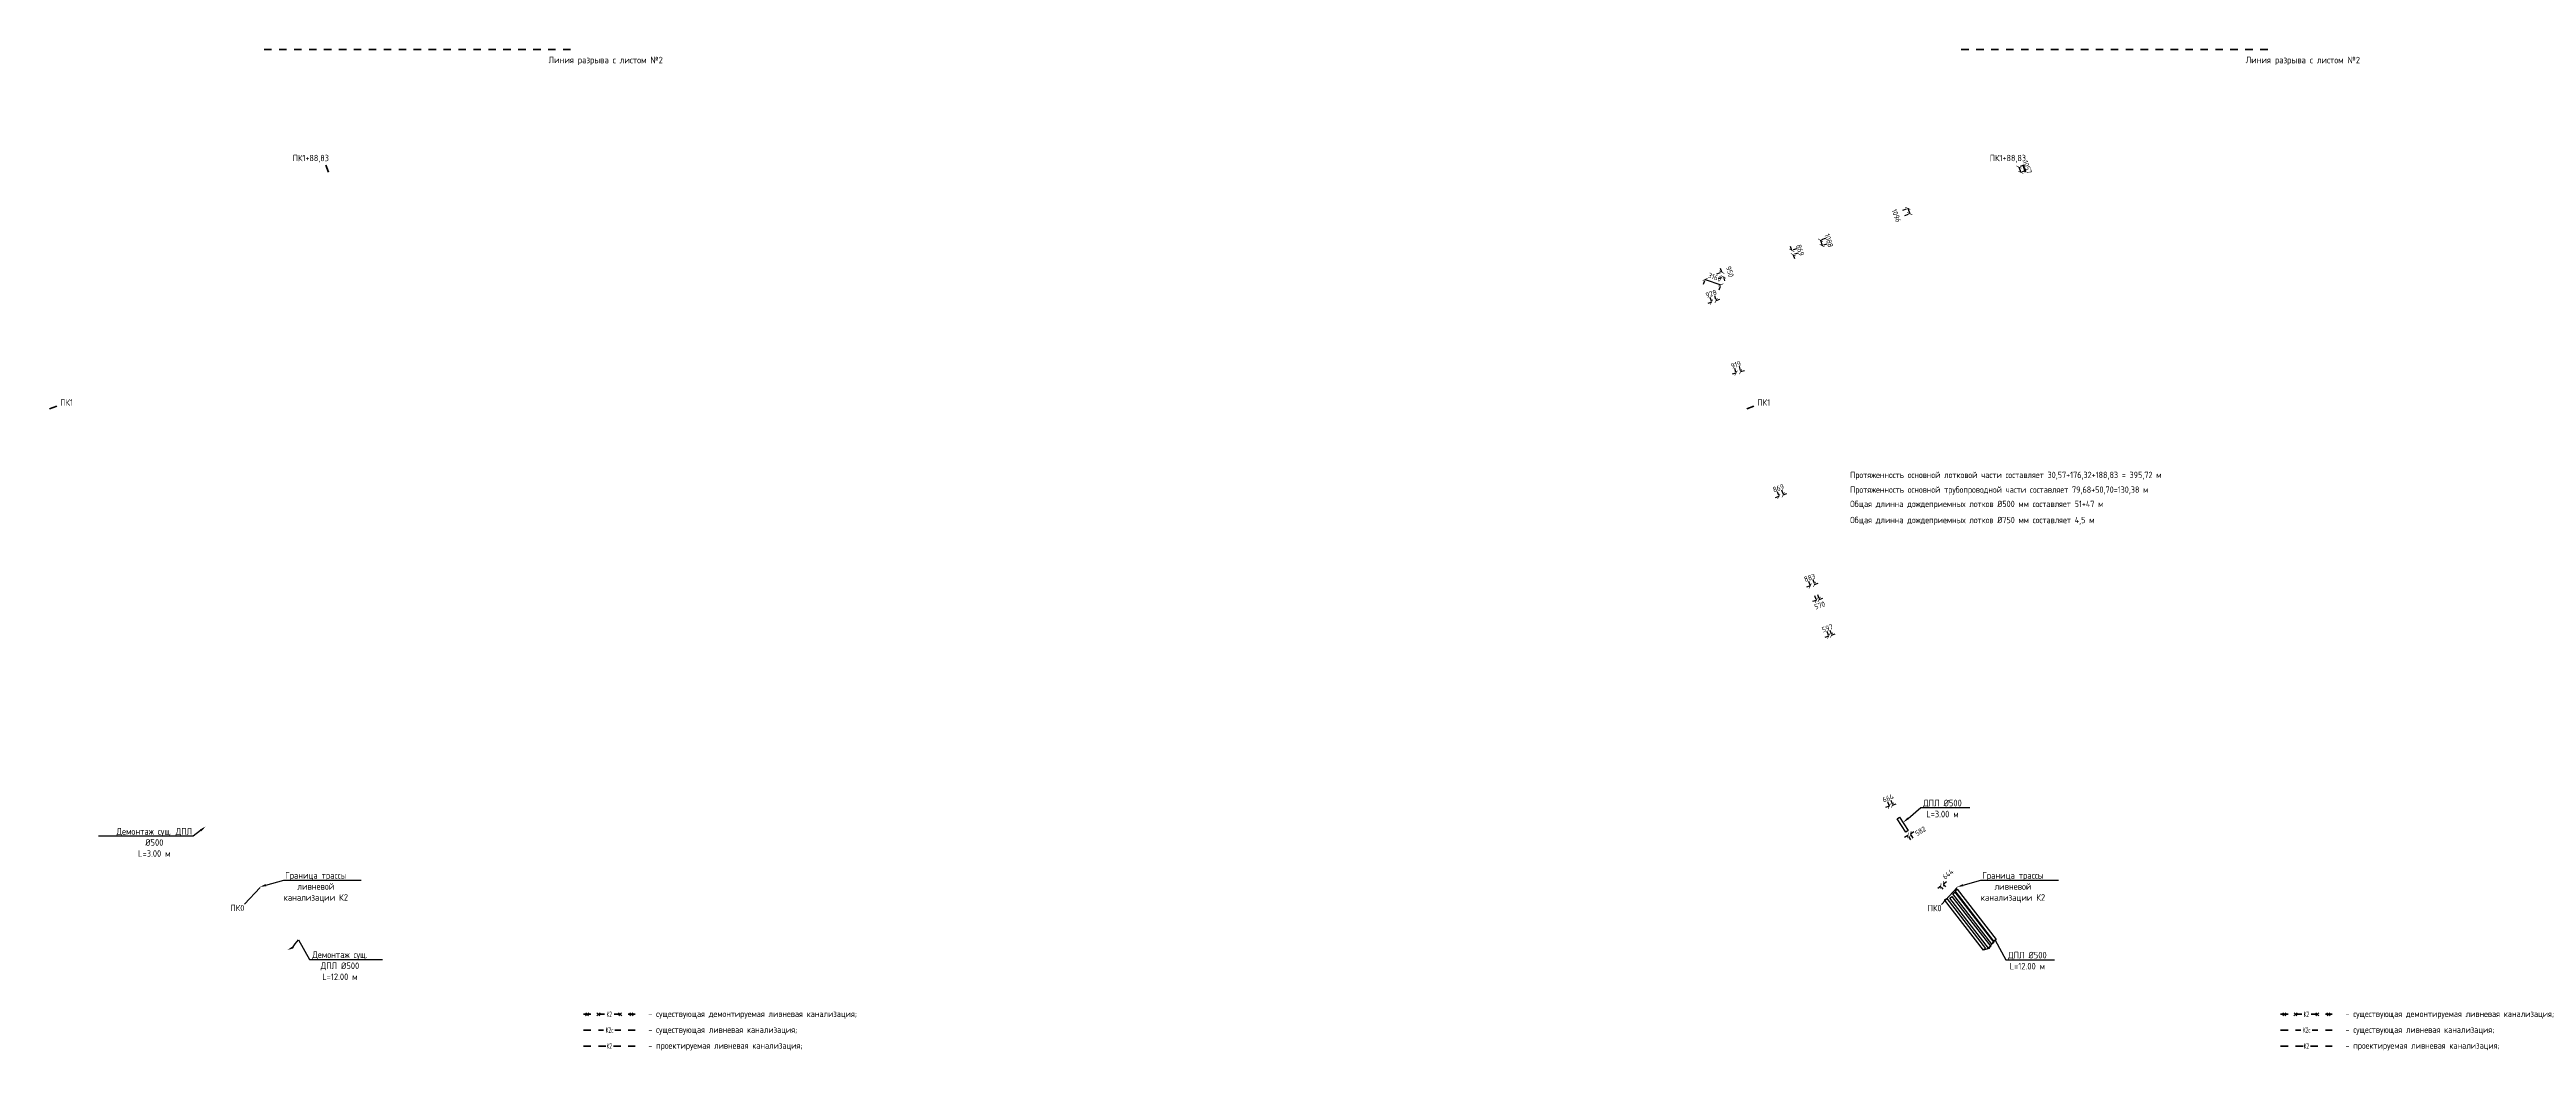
# Model space of a CAD drawing. Header units: millimetres. Extents: x 23834235 to 25435680, y -11289 to 22997815.
# Drawn here: x 23834235 to 24301934, y 22273787 to 22462879 of the extents above; entities that cross this region are included whole.
import ezdxf
from ezdxf import colors
from ezdxf.entities.mleader import LeaderData, LeaderLine
from ezdxf.math import Vec2, Vec3

# ---------------------------------------------------------------- set-up
doc = ezdxf.new("R2010")
doc.units = ezdxf.units.MM
doc.set_wipeout_variables(frame=1)
doc.linetypes.add('Штриховая', pattern=[2822.222233, 1411.111116, -1411.111116])
for name, color, linetype, lineweight in [('Text blocks_Ном._пера__28', 7, 'Continuous', 13), ('ВК_Текст', 7, 'Continuous', 25), ('Лотки К2', 30, 'Continuous', 30), ('Пикеты', 1, 'Continuous', 60), ('Труба К2', 7, 'Continuous', 60)]:
    doc.layers.add(name, color=color, linetype=linetype, lineweight=lineweight)
doc.layers.add('Выноски', color=7, linetype='Continuous')
doc.styles.add('GOST 2.304', font='GOST_type.ttf')
doc.styles.add('GOST_100', font='cs_gost2304.shx', dxfattribs={"width": 0.7, "height": 300})
doc.styles.get("Standard").update_dxf_attribs({"font": 'arial.ttf'})
doc.dimstyles.new('STANDARD$0', dxfattribs={"dimscale": 100, "dimtxt": 2.5, "dimasz": 1, "dimexe": 0.5, "dimexo": 2, "dimgap": 1, "dimtad": 1, "dimdec": 0, "dimzin": 0, "dimdsep": 46, "dimtxsty": 'Standard', "dimblk1": 'OBLIQUE', "dimblk2": 'OBLIQUE', "dimsah": 1, "dimcen": 2, "dimadec": 0, "dimazin": 0, "dimtfac": 1, "dimtdec": 4, "dimtofl": 0, "dimtmove": 2, "dimatfit": 3, "dimldrblk": 'OBLIQUE', "dimfxl": 1, "dimtolj": 1, "dimtzin": 0, "dimarcsym": 0})

# ---------------------------------------------------------------- blocks, each defined once
blk = doc.blocks.new('*U4')
at = {"color": 255}
blk.add_wipeout([(-200, 125), (200, 125), (200, -125), (-200, -125)], dxfattribs=at)
at = {"layer": 'ВК_Текст', "insert": (0, 0), "char_height": 250, "attachment_point": 5, "style": 'GOST_100'}
blk.add_mtext('К2', dxfattribs=at)
blk = doc.blocks.new('hdsgth')
at = {"color": 255}
blk.add_wipeout([(-1038, 533), (1038, 533), (1038, -533), (-1038, -533)], dxfattribs=at)
at = {"layer": 'ВК_Текст', "insert": (51, 25), "char_height": 1066.7, "attachment_point": 5, "rotation": 359.99126, "style": 'GOST_100'}
blk.add_mtext('К2c', dxfattribs=at)
blk = doc.blocks.new('_ArchTick')
at = {"color": 0, "linetype": 'ByBlock', "const_width": 0.15}
blk.add_lwpolyline([(-0.5, -0.5), (0.5, 0.5)], dxfattribs=at)
blk = doc.blocks.new('*D27')
at = {"color": 0, "lineweight": -2, "transparency": 16777216}
for p, q in [((24185148, 22314417), (24184513, 22314018)), ((24185667, 22313591), (24185281, 22314206)), ((24185641, 22314727), (24186276, 22315126)), ((24186160, 22313901), (24185774, 22314516))]:
    blk.add_line(p, q, dxfattribs=at)
at = {"color": 0, "lineweight": -2, "transparency": 16777216, "xscale": 750.0000000000001, "yscale": 750.0000000000001, "zscale": 750.0000000000001}
for p, rotation in [((24185148, 22314417), 32.16562743184361), ((24185641, 22314727), 212.1656274318436)]:
    blk.add_blockref('_ArchTick', p, dxfattribs=dict(at, rotation=rotation))
at = {"color": 0, "transparency": 16777216, "insert": (24187506, 22315227), "char_height": 1000, "attachment_point": 5, "rotation": 32.16563, "style": 'GOST 2.304'}
blk.add_mtext('\\A1;582', dxfattribs=at)
blk = doc.blocks.new('_Oblique')
at = {"color": 0, "linetype": 'ByBlock', "lineweight": -2}
blk.add_line((-0.5, -0.5), (0.5, 0.5), dxfattribs=at)
blk = doc.blocks.new('*D48')
at = {"color": 0, "lineweight": -2, "transparency": 16777216}
for p, q in [((24206103, 22440673), (24206459, 22439678)), ((24207037, 22441007), (24206339, 22440757)), ((24207393, 22440012), (24206694, 22439762))]:
    blk.add_line(p, q, dxfattribs=at)
at = {"color": 0, "lineweight": -2, "transparency": 16777216, "xscale": 750.0000000000001, "yscale": 750.0000000000001, "zscale": 750.0000000000001}
for p, rotation in [((24206103, 22440673), 109.65204921193), ((24206459, 22439678), 289.65204921193)]:
    blk.add_blockref('_ArchTick', p, dxfattribs=dict(at, rotation=rotation))
at = {"color": 0, "transparency": 16777216, "insert": (24207694, 22440680), "char_height": 1000, "attachment_point": 5, "rotation": 289.65205, "style": 'GOST 2.304'}
blk.add_mtext('\\A1;1057', dxfattribs=at)
blk = doc.blocks.new('*D49')
at = {"color": 0, "lineweight": -2, "transparency": 16777216}
for p, q in [((24184167, 22432538), (24184862, 22432803)), ((24184556, 22431514), (24185252, 22431778)), ((24185096, 22432891), (24185485, 22431867))]:
    blk.add_line(p, q, dxfattribs=at)
at = {"color": 0, "lineweight": -2, "transparency": 16777216, "xscale": 750.0000000000001, "yscale": 750.0000000000001, "zscale": 750.0000000000001}
for p, rotation in [((24185096, 22432891), 110.8243739397557), ((24185485, 22431867), 290.8243739397558)]:
    blk.add_blockref('_ArchTick', p, dxfattribs=dict(at, rotation=rotation))
at = {"color": 0, "transparency": 16777216, "insert": (24182951, 22431489), "char_height": 1000, "attachment_point": 5, "rotation": 290.82437, "style": 'GOST 2.304'}
blk.add_mtext('\\A1;1096', dxfattribs=at)
blk = doc.blocks.new('*D50')
at = {"color": 0, "lineweight": -2, "transparency": 16777216}
for p, q in [((24168612, 22426868), (24168939, 22425830)), ((24169530, 22427157), (24168850, 22426943)), ((24169857, 22426119), (24169177, 22425905))]:
    blk.add_line(p, q, dxfattribs=at)
at = {"color": 0, "lineweight": -2, "transparency": 16777216, "xscale": 750.0000000000001, "yscale": 750.0000000000001, "zscale": 750.0000000000001}
for p, rotation in [((24168612, 22426868), 107.4804676707504), ((24168939, 22425830), 287.4804676707504)]:
    blk.add_blockref('_ArchTick', p, dxfattribs=dict(at, rotation=rotation))
at = {"color": 0, "transparency": 16777216, "insert": (24170206, 22426800), "char_height": 1000, "attachment_point": 5, "rotation": 287.48047, "style": 'GOST 2.304'}
blk.add_mtext('\\A1;1088', dxfattribs=at)
blk = doc.blocks.new('*D51')
at = {"color": 0, "lineweight": -2, "transparency": 16777216}
for p, q in [((24163223, 22424941), (24162998, 22425657)), ((24164156, 22425235), (24163462, 22425016)), ((24163484, 22424112), (24163710, 22423397)), ((24164417, 22424406), (24163723, 22424188))]:
    blk.add_line(p, q, dxfattribs=at)
at = {"color": 0, "lineweight": -2, "transparency": 16777216, "xscale": 750.0000000000001, "yscale": 750.0000000000001, "zscale": 750.0000000000001}
for p, rotation in [((24163223, 22424941), 287.480467671033), ((24163484, 22424112), 107.480467671033)]:
    blk.add_blockref('_ArchTick', p, dxfattribs=dict(at, rotation=rotation))
at = {"color": 0, "transparency": 16777216, "insert": (24164786, 22424978), "char_height": 1000, "attachment_point": 5, "rotation": 287.48047, "style": 'GOST 2.304'}
blk.add_mtext('\\A1;869', dxfattribs=at)
blk = doc.blocks.new('*D52')
at = {"color": 0, "lineweight": -2, "transparency": 16777216}
for p, q in [((24150002, 22420820), (24149772, 22421534)), ((24149053, 22420515), (24149764, 22420744)), ((24149344, 22419611), (24150055, 22419840)), ((24150293, 22419917), (24150523, 22419203))]:
    blk.add_line(p, q, dxfattribs=at)
at = {"color": 0, "lineweight": -2, "transparency": 16777216, "xscale": 750.0000000000001, "yscale": 750.0000000000001, "zscale": 750.0000000000001}
for p, rotation in [((24150002, 22420820), 287.8558469475789), ((24150293, 22419917), 107.8558469475789)]:
    blk.add_blockref('_ArchTick', p, dxfattribs=dict(at, rotation=rotation))
at = {"color": 0, "transparency": 16777216, "insert": (24151511, 22420900), "char_height": 1000, "attachment_point": 5, "rotation": 287.85585, "style": 'GOST 2.304'}
blk.add_mtext('\\A1;950', dxfattribs=at)
blk = doc.blocks.new('*D53')
at = {"color": 0, "lineweight": -2, "transparency": 16777216}
for p, q in [((24146528, 22418542), (24146762, 22419213)), ((24146844, 22419449), (24149827, 22418409)), ((24149511, 22417502), (24149745, 22418173))]:
    blk.add_line(p, q, dxfattribs=at)
at = {"color": 0, "lineweight": -2, "transparency": 16777216, "xscale": 750.0000000000001, "yscale": 750.0000000000001, "zscale": 750.0000000000001}
for p, rotation in [((24146844, 22419449), 160.7805502903515), ((24149827, 22418409), 340.7805502903515)]:
    blk.add_blockref('_ArchTick', p, dxfattribs=dict(at, rotation=rotation))
at = {"color": 0, "transparency": 16777216, "insert": (24148665, 22419874), "char_height": 1000, "attachment_point": 5, "rotation": 340.78055, "style": 'GOST 2.304'}
blk.add_mtext('\\A1;3160', dxfattribs=at)
blk = doc.blocks.new('*D54')
at = {"color": 0, "lineweight": -2, "transparency": 16777216}
for p, q in [((24148039, 22415174), (24147331, 22414928)), ((24147714, 22416110), (24147957, 22415411)), ((24148590, 22416415), (24148833, 22415715)), ((24148915, 22415479), (24149624, 22415725))]:
    blk.add_line(p, q, dxfattribs=at)
at = {"color": 0, "lineweight": -2, "transparency": 16777216, "xscale": 750.0000000000001, "yscale": 750.0000000000001, "zscale": 750.0000000000001}
for p, rotation in [((24148039, 22415174), 19.17473161991121), ((24148915, 22415479), 199.1747316199112)]:
    blk.add_blockref('_ArchTick', p, dxfattribs=dict(at, rotation=rotation))
at = {"color": 0, "transparency": 16777216, "insert": (24147984, 22416745), "char_height": 1000, "attachment_point": 5, "rotation": 19.17473, "style": 'GOST 2.304'}
blk.add_mtext('\\A1;928', dxfattribs=at)
blk = doc.blocks.new('*D55')
at = {"color": 0, "lineweight": -2, "transparency": 16777216}
for p, q in [((24181609, 22319920), (24180905, 22319659)), ((24181264, 22320848), (24181522, 22320154)), ((24181887, 22321079), (24182144, 22320385)), ((24182231, 22320151), (24182934, 22320411))]:
    blk.add_line(p, q, dxfattribs=at)
at = {"color": 0, "lineweight": -2, "transparency": 16777216, "xscale": 750.0000000000001, "yscale": 750.0000000000001, "zscale": 750.0000000000001}
for p, rotation in [((24181609, 22319920), 20.33294513926008), ((24182231, 22320151), 200.3329451392601)]:
    blk.add_blockref('_ArchTick', p, dxfattribs=dict(at, rotation=rotation))
at = {"color": 0, "transparency": 16777216, "insert": (24181398, 22321442), "char_height": 1000, "attachment_point": 5, "rotation": 20.33295, "style": 'GOST 2.304'}
blk.add_mtext('\\A1;664', dxfattribs=at)
blk = doc.blocks.new('*D56')
at = {"color": 0, "lineweight": -2, "transparency": 16777216}
for p, q in [((24153260, 22402978), (24153481, 22402265)), ((24152677, 22401754), (24151960, 22401532)), ((24152382, 22402706), (24152603, 22401993)), ((24153555, 22402026), (24154271, 22402247))]:
    blk.add_line(p, q, dxfattribs=at)
at = {"color": 0, "lineweight": -2, "transparency": 16777216, "xscale": 750.0000000000001, "yscale": 750.0000000000001, "zscale": 750.0000000000001}
for p, rotation in [((24152677, 22401754), 17.19243341497191), ((24153555, 22402026), 197.192433414972)]:
    blk.add_blockref('_ArchTick', p, dxfattribs=dict(at, rotation=rotation))
at = {"color": 0, "transparency": 16777216, "insert": (24152672, 22403324), "char_height": 1000, "attachment_point": 5, "rotation": 17.19243, "style": 'GOST 2.304'}
blk.add_mtext('\\A1;919', dxfattribs=at)
blk = doc.blocks.new('*D57')
at = {"color": 0, "lineweight": -2, "transparency": 16777216}
for p, q in [((24161264, 22379689), (24161509, 22378985)), ((24160770, 22378463), (24160062, 22378217)), ((24160443, 22379403), (24160688, 22378700)), ((24161591, 22378749), (24162299, 22378996))]:
    blk.add_line(p, q, dxfattribs=at)
at = {"color": 0, "lineweight": -2, "transparency": 16777216, "xscale": 750.0000000000001, "yscale": 750.0000000000001, "zscale": 750.0000000000001}
for p, rotation in [((24160770, 22378463), 19.19764094330765), ((24161591, 22378749), 199.1976409433076)]:
    blk.add_blockref('_ArchTick', p, dxfattribs=dict(at, rotation=rotation))
at = {"color": 0, "transparency": 16777216, "insert": (24160687, 22380024), "char_height": 1000, "attachment_point": 5, "rotation": 19.19764, "style": 'GOST 2.304'}
blk.add_mtext('\\A1;869', dxfattribs=at)
blk = doc.blocks.new('*D58')
at = {"color": 0, "lineweight": -2, "transparency": 16777216}
for p, q in [((24166676, 22361534), (24165968, 22361286)), ((24166348, 22362468), (24166593, 22361770)), ((24167181, 22362760), (24167426, 22362062)), ((24167509, 22361826), (24168216, 22362074))]:
    blk.add_line(p, q, dxfattribs=at)
at = {"color": 0, "lineweight": -2, "transparency": 16777216, "xscale": 750.0000000000001, "yscale": 750.0000000000001, "zscale": 750.0000000000001}
for p, rotation in [((24166676, 22361534), 19.33773790029869), ((24167509, 22361826), 199.3377379002986)]:
    blk.add_blockref('_ArchTick', p, dxfattribs=dict(at, rotation=rotation))
at = {"color": 0, "transparency": 16777216, "insert": (24166595, 22363096), "char_height": 1000, "attachment_point": 5, "rotation": 19.33774, "style": 'GOST 2.304'}
blk.add_mtext('\\A1;883', dxfattribs=at)
blk = doc.blocks.new('*D59')
at = {"color": 0, "lineweight": -2, "transparency": 16777216}
for p, q in [((24167834, 22358821), (24167126, 22358574)), ((24167506, 22359765), (24167752, 22359057)), ((24168044, 22359952), (24168291, 22359244)), ((24168373, 22359008), (24169081, 22359255))]:
    blk.add_line(p, q, dxfattribs=at)
at = {"color": 0, "lineweight": -2, "transparency": 16777216, "xscale": 750.0000000000001, "yscale": 750.0000000000001, "zscale": 750.0000000000001}
for p, rotation in [((24167834, 22358821), 19.18886903696524), ((24168373, 22359008), 199.1888690369652)]:
    blk.add_blockref('_ArchTick', p, dxfattribs=dict(at, rotation=rotation))
at = {"color": 0, "transparency": 16777216, "insert": (24168488, 22357868), "char_height": 1000, "attachment_point": 5, "rotation": 19.18887, "style": 'GOST 2.304'}
blk.add_mtext('\\A1;570', dxfattribs=at)
blk = doc.blocks.new('*D60')
at = {"color": 0, "lineweight": -2, "transparency": 16777216}
for p, q in [((24170164, 22352050), (24169459, 22351796)), ((24169829, 22352981), (24170080, 22352285)), ((24170390, 22353183), (24170641, 22352488)), ((24170726, 22352252), (24171431, 22352507))]:
    blk.add_line(p, q, dxfattribs=at)
at = {"color": 0, "lineweight": -2, "transparency": 16777216, "xscale": 750.0000000000001, "yscale": 750.0000000000001, "zscale": 750.0000000000001}
for p, rotation in [((24170164, 22352050), 19.83123365021472), ((24170726, 22352252), 199.8312336502147)]:
    blk.add_blockref('_ArchTick', p, dxfattribs=dict(at, rotation=rotation))
at = {"color": 0, "transparency": 16777216, "insert": (24169936, 22353563), "char_height": 1000, "attachment_point": 5, "rotation": 19.83123, "style": 'GOST 2.304'}
blk.add_mtext('\\A1;597', dxfattribs=at)
blk = doc.blocks.new('*D61')
at = {"color": 0, "lineweight": -2, "transparency": 16777216}
for p, q in [((24191347, 22304846), (24190762, 22304375)), ((24191798, 22304285), (24191503, 22304651)), ((24191849, 22305250), (24192433, 22305720)), ((24192300, 22304689), (24192005, 22305055))]:
    blk.add_line(p, q, dxfattribs=at)
at = {"color": 0, "lineweight": -2, "transparency": 16777216, "xscale": 750.0000000000001, "yscale": 750.0000000000001, "zscale": 750.0000000000001}
for p, rotation in [((24191347, 22304846), 38.82638428892812), ((24191849, 22305250), 218.8263842889282)]:
    blk.add_blockref('_ArchTick', p, dxfattribs=dict(at, rotation=rotation))
at = {"color": 0, "transparency": 16777216, "insert": (24192706, 22307092), "char_height": 1000, "attachment_point": 5, "rotation": 38.82638, "style": 'GOST 2.304'}
blk.add_mtext('\\A1;644', dxfattribs=at)

msp = doc.modelspace()

# ---------------------------------------------------------------- linework, layer by layer
at = {"color": 1, "linetype": 'Штриховая', "lineweight": 50}
for p, q in [((23874760.598, 22462878.662, 115163), (23932634.269, 22462878.662, 115163)), ((24195217.249, 22462878.662, 115163), (24253090.92, 22462878.662, 115163))]:
    msp.add_line(p, q, dxfattribs=at)
for p, q in [((23936072.918, 22280888.334, 72631.988), (23935457.548, 22280354.315, -72639.161)), ((23936032.243, 22280313.639, 72631.988), (23935498.223, 22280929.01, -72639.161)), ((23943795.377, 22280888.334, 72631.988), (23944410.747, 22280354.315, -72639.161)), ((23943836.052, 22280313.639, 72631.988), (23944370.072, 22280929.01, -72639.161)), ((24256529.569, 22280888.334, 72631.988), (24255914.199, 22280354.315, -72639.161)), ((24256488.893, 22280313.639, 72631.988), (24255954.874, 22280929.01, -72639.161)), ((24264252.028, 22280888.334, 72631.988), (24264867.398, 22280354.315, -72639.161)), ((24264292.703, 22280313.639, 72631.988), (24264826.723, 22280929.01, -72639.161))]:
    msp.add_line(p, q)
at = {"layer": 'Лотки К2'}
for points in [[(24183519.814, 22317845.226), (24185159.221, 22315332.789), (24184740.482, 22315059.554), (24183101.074, 22317571.992)], [(24192467.675, 22302521.15), (24199807.446, 22293027.585), (24199411.88, 22292721.761), (24192072.11, 22302215.326)], [(24193429.473, 22302898.094), (24200769.243, 22293404.529), (24200373.678, 22293098.706), (24193033.908, 22302592.271)], [(24194023.384, 22303685.717), (24201363.154, 22294192.152), (24200967.589, 22293886.328), (24193627.819, 22303379.893)], [(24194447.603, 22304250.997), (24201787.373, 22294757.432), (24201391.808, 22294451.608), (24194052.038, 22303945.173)]]:
    msp.add_lwpolyline(points, close=True, dxfattribs=at)
at = {"layer": 'Пикеты', "color": 240, "lineweight": 70, "true_color": 0xed1f24}
for p, q in [((23886911.288, 22439692.712), (23886412.88, 22441056.107)), ((24207367.939, 22439692.712), (24206869.531, 22441056.107)), ((23835596.069, 22395479.2), (23834234.713, 22394975.251)), ((24156052.72, 22395479.2), (24154691.363, 22394975.251)), ((23871023.574, 22301403.208, -126680), (23873999.584, 22304582.622, -126680)), ((24191486.225, 22301390.208), (24194462.235, 22304569.622))]:
    msp.add_line(p, q, dxfattribs=at)
at = {"layer": 'Труба К2', "linetype": 'Штриховая'}
for p, q in [((23935053.39, 22280621.359), (23944814.905, 22280621.359)), ((23935053.39, 22277626.478), (23944814.905, 22277626.478)), ((24255510.041, 22280621.359), (24265271.556, 22280621.359)), ((24255510.041, 22277626.478), (24265271.556, 22277626.478))]:
    msp.add_line(p, q, dxfattribs=at)

# ---------------------------------------------------------------- block references
at = {"layer": 'ВК_Текст', "xscale": 4.266666666666672, "yscale": 4.266666666666672, "zscale": 4.266666666666672}
for p in [(23939934.066, 22274631.596), (24260390.717, 22274631.596)]:
    msp.add_blockref('*U4', p, dxfattribs=at)

# ---------------------------------------------------------------- texts
at = {"char_height": 1250, "attachment_point": 1, "rotation": 359.89890485, "style": 'GOST 2.304'}
for insert in [(23928452.578, 22461544.265), (24248909.229, 22461544.265)]:
    msp.add_mtext_dynamic_manual_height_columns('Линия разрыва с листом №2', width=25694.82588, gutter_width=12.5, heights=[0], dxfattribs=dict(at, insert=insert))
at = {"layer": 'Text blocks_Ном._пера__28', "style": 'GOST 2.304'}
for s, p in [('Протяженность основной лотковой части составляет 30,57+176,32+188,83 = 395,72 м', (24174225.692, 22381915)), ('Протяженность основной трубопроводной части составляет 79,68+50,70=130,38 м', (24174225.692, 22379135.408)), ('Общая длинна дождеприемных лотков %%C500 мм составляет 51+47 м ', (24174225.692, 22376438.699)), ('Общая длинна дождеприемных лотков %%C750 мм составляет 4,5 м ', (24174225.692, 22373398.505)), ('- существующая демонтируемая ливневая канализация;', (23947305.827, 22280103.815)), ('- существующая ливневая канализация;', (23947305.827, 22277108.933)), ('- существующая демонтируемая ливневая канализация;', (24267762.478, 22280103.815)), ('- существующая ливневая канализация;', (24267762.478, 22277108.933)), ('- проектируемая ливневая канализация;', (23947305.827, 22274114.052)), ('- проектируемая ливневая канализация;', (24267762.478, 22274114.052))]:
    msp.add_text(s, height=1200, dxfattribs=at).set_placement(p)
at = {"layer": 'Пикеты', "style": 'GOST 2.304'}
for s, p in [('ПК1+88,83', (23880152.292, 22441781.823, -228747)), ('ПК1+88,83', (24200608.943, 22441781.823, -228747)), ('ПК1', (23836267.677, 22395605.839, -344094)), ('ПК1', (24156724.327, 22395605.839, -344094)), ('ПК0', (23868422.702, 22300104.015, -228419)), ('ПК0', (24188885.353, 22300091.015, -101739))]:
    msp.add_text(s, height=1200, dxfattribs=at).set_placement(p)

# ---------------------------------------------------------------- dimensions: what is measured, and where the dimension line sits
for p1, p2, distance, picture, middle in [((24206095.471, 22440670.478), (24206450.839, 22439675.351), 8.148, '*D48', (24207693.793, 22440680.236)), ((24185101.253, 22432893.58), (24185490.829, 22431869.327), -5.905, '*D49', (24182950.829, 22431489.45)), ((24163202.254, 22424934.58), (24163463.256, 22424105.8), 22.129, '*D51', (24164785.614, 22424977.73)), ((24168576.253, 22426857.077), (24168903.18, 22425818.963), 37.394, '*D50', (24170206.454, 22426799.931)), ((24146856.753, 22419486.082), (24149840.248, 22418445.984), -39.135, '*D53', (24148665.04, 22419874.019)), ((24148918.254, 22415470.58), (24148042.11, 22415165.907), -9.061, '*D54', (24147984.178, 22416744.596)), ((24152677.674, 22401750.58), (24153555.851, 22402022.294), 3.584, '*D56', (24152672.119, 22403323.52)), ((24160772.096, 22378458.654), (24161592.566, 22378744.334), 5.123, '*D57', (24160687.052, 22380023.93)), ((24166679.081, 22361524.584), (24167511.82, 22361816.821), 9.842, '*D58', (24166595.369, 22363095.701)), ((24170167.924, 22352040.346), (24170729.055, 22352242.712), 10.315, '*D60', (24169935.872, 22353562.948)), ((24181611.936, 22319910.761), (24182234.469, 22320141.45), 9.752, '*D55', (24181398.353, 22321442.453))]:
    dim = msp.add_aligned_dim(p1=p1, p2=p2, distance=distance, dimstyle='STANDARD$0', override={"dimscale": 500, "dimtxt": 2, "dimasz": 1.5, "dimtxsty": 'GOST 2.304', "dimblk1": 'ArchTick', "dimblk2": 'ArchTick'})
    dim.commit()
    dim.dimension.update_dxf_attribs({"geometry": picture, "text_midpoint": middle})
for base, p1, p2, angle, picture, middle in [((24150001.95, 22420820.413), (24150296.254, 22419917.58), (24150005.089, 22420821.424), 107.85584695, '*D52', (24151511.108, 22420900.223)), ((24168372.789, 22359008.115), (24167834.494, 22358820.69), (24168372.816, 22359008.036), 19.18886904, '*D59', (24168487.632, 22357868.054)), ((24185640.755, 22314727.221), (24185134.992, 22314437.387), (24185628.03, 22314747.456), 32.16562743, '*D27', (24187505.557, 22315227.162)), ((24191848.757, 22305249.503), (24191171.253, 22305063.58), (24191673.254, 22305467.58), 38.82638429, '*D61', (24192705.657, 22307092.33))]:
    dim = msp.add_linear_dim(base=base, p1=p1, p2=p2, angle=angle, dimstyle='STANDARD$0', override={"dimscale": 500, "dimtxt": 2, "dimasz": 1.5, "dimtxsty": 'GOST 2.304', "dimblk1": 'ArchTick', "dimblk2": 'ArchTick'})
    dim.commit()
    dim.dimension.update_dxf_attribs({"geometry": picture, "text_midpoint": middle, "dimtype": 161})

# ---------------------------------------------------------------- leaders
at = {"layer": 'Выноски', "color": 0, "lineweight": -2}
ml = msp.add_multileader_mtext('Standard', dxfattribs=at)
ml.set_content('{\\C0;ДПЛ %%C500\\PL=3.00 м}', color=5, style='GOST 2.304')
ml.set_leader_properties(lineweight=-3)
ml.build(insert=Vec2(0, 0))
ml.multileader.update_dxf_attribs({"text_left_attachment_type": 6, "text_right_attachment_type": 6, "dogleg_length": 1, "arrow_head_size": 1250, "scale": 500})
ctx = ml.context
ctx.base_point, ctx.scale, ctx.char_height, ctx.arrow_head_size, ctx.landing_gap_size, ctx.plane_origin = Vec3(24187694.437, 22319659.589), 500, 1250, 1250, 900, Vec3(24186457.237, 22295935.208)
ctx.left_attachment, ctx.right_attachment, ctx.text_align_type = 6, 6, 1
notes = []
notes.append((ctx, [(0, (1, 1, 0), (24187594.589, 22319659.589), (1, 0), 99.848, [(1, [(24184206.962, 22316833.86)], 0, [])])]))
ctx.mtext.insert, ctx.mtext.alignment, ctx.mtext.flow_direction = Vec3(24191663.593, 22321159.589), 2, 5
ml = msp.add_multileader_mtext('Standard', dxfattribs=at)
ml.set_content('{\\C0;Демонтаж сущ. ДПЛ\\P%%C500\\PL=3.00 м}', color=5, style='GOST 2.304')
ml.set_leader_properties(lineweight=-3)
ml.build(insert=Vec2(0, 0))
ml.multileader.update_dxf_attribs({"text_left_attachment_type": 6, "text_right_attachment_type": 6, "dogleg_length": 1, "arrow_head_size": 1250, "scale": 500})
ctx = ml.context
ctx.base_point, ctx.scale, ctx.char_height, ctx.arrow_head_size, ctx.landing_gap_size, ctx.plane_origin = Vec3(23846809.824, 22314292.705), 500, 1250, 1250, 900, Vec3(23841906.599, 22286817.929)
ctx.left_attachment, ctx.right_attachment, ctx.text_align_type = 6, 6, 1
notes.append((ctx, [(1, (1, 1, 0), (23861341.909, 22314292.705), (-1, 0), 99.848, [(1, [(23863747.461, 22316120.077)], 0, [])])]))
ctx.mtext.insert, ctx.mtext.alignment, ctx.mtext.flow_direction = Vec3(23854025.943, 22315792.705), 2, 5
ml = msp.add_multileader_mtext('Standard', dxfattribs=at)
ml.set_content('{\\C0;Граница трассы\\Pливневой\\Pканализации К2}', color=5, style='GOST 2.304')
ml.set_leader_properties(lineweight=-3)
ml.build(insert=Vec2(0, 0))
ml.multileader.update_dxf_attribs({"text_left_attachment_type": 6, "text_right_attachment_type": 6, "dogleg_length": 1, "arrow_head_size": 1250, "scale": 500})
ctx = ml.context
ctx.base_point, ctx.scale, ctx.char_height, ctx.arrow_head_size, ctx.landing_gap_size, ctx.plane_origin = Vec3(23878574.287, 22305991.262, -126680), 500, 1250, 1250, 900, Vec3(23881441.762, 22301335.095, -126680)
ctx.left_attachment, ctx.right_attachment, ctx.text_align_type = 6, 6, 1
notes.append((ctx, [(0, (1, 1, 0), (23878474.44, 22305991.262, -126680), (1, 0), 99.848, [(1, [(23873897.068, 22304678.58, -126680)], 0, [])])]))
ctx.mtext.insert, ctx.mtext.alignment, ctx.mtext.flow_direction = Vec3(23884508.687, 22307491.262, -126680), 2, 5
ml = msp.add_multileader_mtext('Standard', dxfattribs=at)
ml.set_content('{\\C0;Граница трассы\\Pливневой\\Pканализации К2}', color=5, style='GOST 2.304')
ml.set_leader_properties(lineweight=-3)
ml.build(insert=Vec2(0, 0))
ml.multileader.update_dxf_attribs({"text_left_attachment_type": 6, "text_right_attachment_type": 6, "dogleg_length": 1, "arrow_head_size": 1250, "scale": 500})
ctx = ml.context
ctx.base_point, ctx.scale, ctx.char_height, ctx.arrow_head_size, ctx.landing_gap_size, ctx.plane_origin = Vec3(24199036.938, 22305978.262), 500, 1250, 1250, 900, Vec3(24201904.413, 22301322.095)
ctx.left_attachment, ctx.right_attachment, ctx.text_align_type = 6, 6, 1
notes.append((ctx, [(0, (1, 1, 0), (24198937.091, 22305978.262), (1, 0), 99.848, [(1, [(24194359.719, 22304665.58)], 0, [])])]))
ctx.mtext.insert, ctx.mtext.alignment, ctx.mtext.flow_direction = Vec3(24204971.338, 22307478.262), 2, 5
ml = msp.add_multileader_mtext('Standard', dxfattribs=at)
ml.set_content('{\\C0;Демонтаж сущ.\\PДПЛ %%C500\\PL=12.00 м}', color=5, style='GOST 2.304')
ml.set_leader_properties(lineweight=-3)
ml.build(insert=Vec2(0, 0))
ml.multileader.update_dxf_attribs({"text_left_attachment_type": 6, "text_right_attachment_type": 6, "dogleg_length": 1, "arrow_head_size": 1250, "scale": 500})
ctx = ml.context
ctx.base_point, ctx.scale, ctx.char_height, ctx.arrow_head_size, ctx.landing_gap_size, ctx.plane_origin = Vec3(23883400.938, 22290999.958, 105124), 500, 1250, 1250, 900, Vec3(23867412.344, 22268160.252, 105124)
ctx.left_attachment, ctx.right_attachment, ctx.text_align_type = 6, 6, 1
notes.append((ctx, [(0, (1, 1, 0), (23883301.09, 22290999.958, 105124), (1, 0), 99.848, [(4, [(23879092.459, 22292745.701, 105124), (23880084.358, 22293206.342, 105124), (23880640.114, 22293964.465, 105124), (23881262.115, 22294682.657, 105124)], 0, [])])]))
ctx.mtext.insert, ctx.mtext.alignment, ctx.mtext.flow_direction = Vec3(23889067.289, 22292499.958, 105124), 2, 5
ml = msp.add_multileader_mtext('Standard', dxfattribs=at)
ml.set_content('{\\C0;ДПЛ %%C500\\PL=12.00 м}', color=5, style='GOST 2.304')
ml.set_leader_properties(lineweight=-3)
ml.build(insert=Vec2(0, 0))
ml.multileader.update_dxf_attribs({"text_left_attachment_type": 6, "text_right_attachment_type": 6, "dogleg_length": 1, "arrow_head_size": 1250, "scale": 500})
ctx = ml.context
ctx.base_point, ctx.scale, ctx.char_height, ctx.arrow_head_size, ctx.landing_gap_size, ctx.plane_origin = Vec3(24203728.413, 22290921.821, 105124), 500, 1250, 1250, 900, Vec3(24187739.819, 22268082.115, 105124)
ctx.left_attachment, ctx.right_attachment, ctx.text_align_type = 6, 6, 1
notes.append((ctx, [(0, (1, 1, 0), (24203628.566, 22290921.821, 105124), (1, 0), 99.848, [(4, [(24199419.934, 22292667.564, 105124), (24200411.834, 22293128.205, 105124), (24200967.589, 22293886.328, 105124), (24201589.59, 22294604.52, 105124)], 0, [])])]))
ctx.mtext.insert, ctx.mtext.alignment, ctx.mtext.flow_direction = Vec3(24207697.57, 22292421.821, 105124), 2, 5
for ctx, leaders in notes:
    for number, flags, end, landing, length, lines in leaders:
        leader = LeaderData()
        leader.index, (leader.has_last_leader_line, leader.has_dogleg_vector, leader.attachment_direction) = number, flags
        leader.last_leader_point, leader.dogleg_vector, leader.dogleg_length = Vec3(end), Vec3(landing), length
        for number, points, colour, breaks in lines:
            line = LeaderLine()
            line.index, line.vertices, line.color, line.breaks = number, Vec3.list(points), colors.encode_raw_color(colour), breaks
            leader.lines.append(line)
        ctx.leaders.append(leader)

# ---------------------------------------------------------------- next in the draw order: linework, layer by layer
at = {"layer": 'Труба К2', "linetype": 'Штриховая'}
for p, q in [((23935053.39, 22274631.596), (23944814.905, 22274631.596)), ((24255510.041, 22274631.596), (24265271.556, 22274631.596))]:
    msp.add_line(p, q, dxfattribs=at)

# ---------------------------------------------------------------- next in the draw order: block references
at = {"layer": 'ВК_Текст', "xscale": 4.266666666666672, "yscale": 4.266666666666672, "zscale": 4.266666666666672}
for p in [(23939934.147, 22280621.359), (24260390.798, 22280621.359)]:
    msp.add_blockref('*U4', p, dxfattribs=at)

# ---------------------------------------------------------------- next in the draw order: linework, layer by layer
for p, q in [((23938182.041, 22280888.334, 72643.822), (23937566.671, 22280354.315, -72627.327)), ((23938141.366, 22280313.639, 72643.822), (23937607.347, 22280929.01, -72627.327)), ((23941686.254, 22280888.334, 72643.822), (23942301.624, 22280354.315, -72627.327)), ((23941726.929, 22280313.639, 72643.822), (23942260.948, 22280929.01, -72627.327)), ((24258638.692, 22280888.334, 72643.822), (24258023.322, 22280354.315, -72627.327)), ((24258598.017, 22280313.639, 72643.822), (24258063.998, 22280929.01, -72627.327)), ((24262142.905, 22280888.334, 72643.822), (24262758.275, 22280354.315, -72627.327)), ((24262183.58, 22280313.639, 72643.822), (24262717.599, 22280929.01, -72627.327))]:
    msp.add_line(p, q)

# ---------------------------------------------------------------- next in the draw order: block references
for p in [(23939934.147, 22277626.636), (24260390.798, 22277626.636)]:
    msp.add_blockref('hdsgth', p)

doc.saveas('drawing.dxf')
